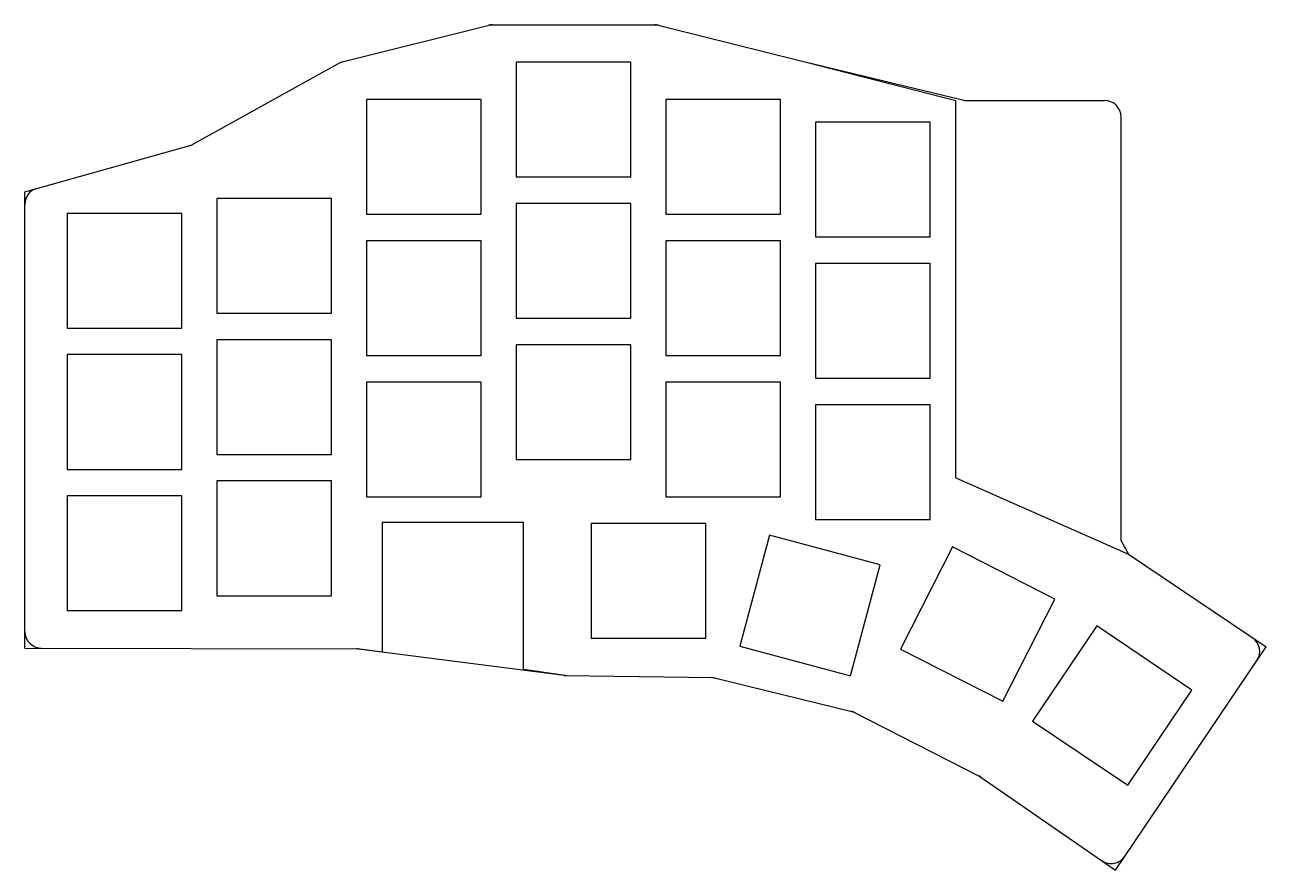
# Model space of a CAD drawing. Header units: millimetres. Extents: x 38 to 187, y -138 to -36.
import ezdxf

# ---------------------------------------------------------------- set-up
doc = ezdxf.new("R2010")
doc.units = ezdxf.units.MM

msp = doc.modelspace()

# ---------------------------------------------------------------- linework, layer by layer
for p, q in [((76, -40.92), (94, -36.42)), ((94, -36.42), (114, -36.42)), ((114, -36.42), (132, -40.92)), ((58, -50.9), (76, -40.92)), ((110.9, -40.92), (97.1, -40.92)), ((97.1, -40.92), (97.1, -54.72)), ((110.9, -54.72), (110.9, -40.92)), ((132, -40.92), (150, -45.52)), ((132.01, -40.92), (150.77, -45.46)), ((92.9, -45.42), (79.1, -45.42)), ((79.1, -45.42), (79.1, -59.22)), ((92.9, -59.22), (92.9, -45.42)), ((128.9, -45.42), (115.1, -45.42)), ((115.1, -45.42), (115.1, -59.22)), ((128.9, -59.22), (128.9, -45.42)), ((150, -90.92), (150, -45.52)), ((151.24, -45.52), (167.85, -45.52)), ((169.85, -98.52), (169.85, -47.52)), ((146.9, -48.12), (133.1, -48.12)), ((133.1, -48.12), (133.1, -61.92)), ((146.9, -61.92), (146.9, -48.12)), ((38, -56.5), (58, -50.9)), ((97.1, -54.72), (110.9, -54.72)), ((38, -111.4), (38, -56.5)), ((74.9, -57.3), (61.1, -57.3)), ((61.1, -57.3), (61.1, -71.1)), ((74.9, -71.1), (74.9, -57.3)), ((110.9, -57.92), (97.1, -57.92)), ((97.1, -57.92), (97.1, -71.72)), ((110.9, -71.72), (110.9, -57.92)), ((56.9, -59.1), (43.1, -59.1)), ((43.1, -59.1), (43.1, -72.9)), ((56.9, -72.9), (56.9, -59.1)), ((79.1, -59.22), (92.9, -59.22)), ((115.1, -59.22), (128.9, -59.22)), ((92.9, -62.42), (79.1, -62.42)), ((79.1, -62.42), (79.1, -76.22)), ((92.9, -76.22), (92.9, -62.42)), ((128.9, -62.42), (115.1, -62.42)), ((115.1, -62.42), (115.1, -76.22)), ((128.9, -76.22), (128.9, -62.42)), ((133.1, -61.92), (146.9, -61.92)), ((146.9, -65.12), (133.1, -65.12)), ((133.1, -65.12), (133.1, -78.92)), ((146.9, -78.92), (146.9, -65.12)), ((61.1, -71.1), (74.9, -71.1)), ((43.1, -72.9), (56.9, -72.9)), ((97.1, -71.72), (110.9, -71.72)), ((74.9, -74.3), (61.1, -74.3)), ((61.1, -74.3), (61.1, -88.1)), ((74.9, -88.1), (74.9, -74.3)), ((56.9, -76.1), (43.1, -76.1)), ((43.1, -76.1), (43.1, -89.9)), ((56.9, -89.9), (56.9, -76.1)), ((110.9, -74.92), (97.1, -74.92)), ((97.1, -74.92), (97.1, -88.72)), ((110.9, -88.72), (110.9, -74.92)), ((79.1, -76.22), (92.9, -76.22)), ((115.1, -76.22), (128.9, -76.22)), ((133.1, -78.92), (146.9, -78.92)), ((92.9, -79.42), (79.1, -79.42)), ((79.1, -79.42), (79.1, -93.22)), ((92.9, -93.22), (92.9, -79.42)), ((128.9, -79.42), (115.1, -79.42)), ((115.1, -79.42), (115.1, -93.22)), ((128.9, -93.22), (128.9, -79.42)), ((146.9, -82.12), (133.1, -82.12)), ((133.1, -82.12), (133.1, -95.92)), ((146.9, -95.92), (146.9, -82.12)), ((61.1, -88.1), (74.9, -88.1)), ((97.1, -88.72), (110.9, -88.72)), ((43.1, -89.9), (56.9, -89.9)), ((150, -90.92), (170.77, -100.11)), ((74.9, -91.3), (61.1, -91.3)), ((61.1, -91.3), (61.1, -105.1)), ((74.9, -105.1), (74.9, -91.3)), ((56.9, -93.1), (43.1, -93.1)), ((43.1, -93.1), (43.1, -106.9)), ((56.9, -106.9), (56.9, -93.1)), ((79.1, -93.22), (92.9, -93.22)), ((115.1, -93.22), (128.9, -93.22)), ((98, -96.3), (81, -96.3)), ((81, -96.3), (81, -111.88)), ((98, -113.97), (98, -96.3)), ((119.9, -96.42), (106.1, -96.42)), ((106.1, -96.42), (106.1, -110.22)), ((119.9, -110.22), (119.9, -96.42)), ((133.1, -95.92), (146.9, -95.92)), ((127.56, -97.83), (123.99, -111.16)), ((140.89, -101.4), (127.56, -97.83)), ((169.85, -98.52), (170.77, -100.11)), ((149.58, -99.24), (143.32, -111.54)), ((161.88, -105.5), (149.58, -99.24)), ((137.32, -114.73), (140.89, -101.4)), ((170.77, -100.11), (187.31, -111.26)), ((61.1, -105.1), (74.9, -105.1)), ((155.62, -117.8), (161.88, -105.5)), ((43.1, -106.9), (56.9, -106.9)), ((166.94, -108.74), (159.22, -120.18)), ((178.38, -116.46), (166.94, -108.74)), ((106.1, -110.22), (119.9, -110.22)), ((38, -111.4), (78, -111.5)), ((81, -111.88), (78, -111.5)), ((102.89, -114.71), (78.12, -111.52)), ((123.99, -111.16), (137.32, -114.73)), ((143.32, -111.54), (155.62, -117.8)), ((169.19, -138.13), (187.31, -111.26)), ((103, -114.72), (98, -113.97)), ((103, -114.72), (120.8, -114.96)), ((120.8, -114.96), (137.63, -119.07)), ((170.66, -127.9), (178.38, -116.46)), ((137.63, -119.07), (152.86, -126.84)), ((159.22, -120.18), (170.66, -127.9)), ((152.86, -126.84), (169.19, -138.13))]:
    msp.add_line(p, q)
for centre, start, end in [((94.25, -38.42), 90, 104.0362), ((113.75, -38.42), 75.9638, 90), ((76.74, -42.8), 104.0362, 119.0059), ((132.48, -38.98), 255.9638, 256.3903), ((151.24, -43.52), 256.3903, 270), ((167.85, -47.52), 0, 90), ((57.24, -49.04), 285.6422, 299.0059), ((40, -58.02), 105.6422, 180), ((40, -109.4), 180, 269.8568), ((184.53, -111.8), 326, 56), ((77.87, -113.5), 82.6607, 89.8568), ((103.14, -112.72), 262.6607, 269.2203), ((120.54, -116.96), 76.2758, 89.2203), ((136.93, -120.96), 63, 76.2758), ((151.84, -128.56), 55.3408, 63), ((168.67, -135.33), 235.3408, 326)]:
    msp.add_arc(centre, 2, start, end)

doc.saveas('drawing.dxf')
